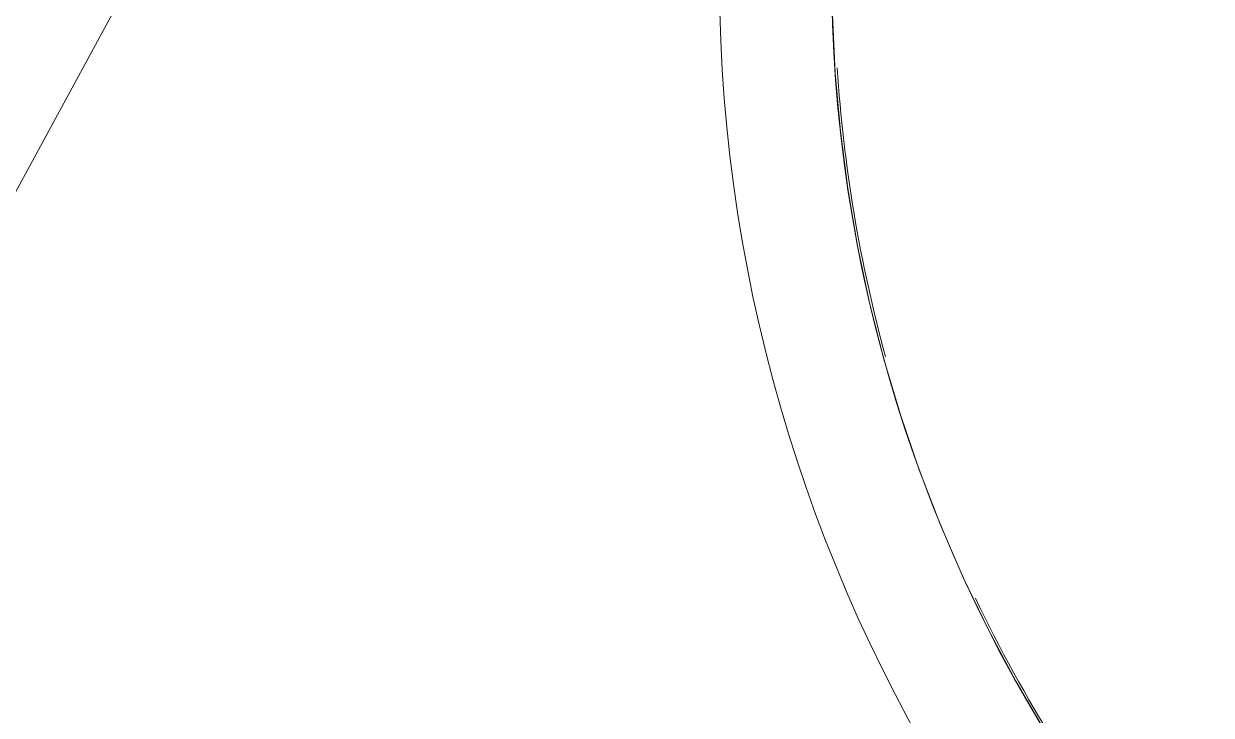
# Model space of a CAD drawing. Header units: millimetres. Extents: x -9018 to 25736, y -24663 to -1750.
# Drawn here: x -6860.5 to -6807.8, y -16227.6 to -16196.9 of the extents above; entities that cross this region are included whole.
import ezdxf

# ---------------------------------------------------------------- set-up
doc = ezdxf.new("R2010")
doc.units = ezdxf.units.MM
doc.layers.add('A-DETL-MBND', color=5, linetype='Continuous', lineweight=9)
doc.layers.add('A-DETL-THIN', color=151, linetype='Continuous', lineweight=9)

# ---------------------------------------------------------------- blocks, each defined once
blk = doc.blocks.new('CRT_Veg_Vaso Hera Caída - Único-3794296-2 PAV')
at = {"layer": 'A-DETL-MBND', "flags": 128}
blk.add_lwpolyline([(159.974, 1.847), (159.848, 4.429), (159.619, 7.003), (159.288, 9.566), (158.854, 12.114), (158.319, 14.642), (157.683, 17.147), (156.948, 19.624), (156.114, 22.07), (155.183, 24.481), (154.156, 26.853), (153.035, 29.181), (151.822, 31.463), (150.519, 33.695)], dxfattribs=at)
at = {"layer": 'A-DETL-MBND'}
for radius, start, end in [(69.612, 358.20398, 64.82461), (64.613, 355.3572, 64.82461), (64.511, 25.49701, 38.68332), (64.511, 3.7295, 15.32132)]:
    blk.add_arc((95.388, 0), radius, start, end, dxfattribs=at)

msp = doc.modelspace()

# ---------------------------------------------------------------- linework, layer by layer
at = {"layer": 'A-DETL-THIN'}
msp.add_line((-7064.62, -16579.651), (-2564.62, -8289.651), dxfattribs=at)

# ---------------------------------------------------------------- block references
at = {"layer": 'A-DETL-MBND', "rotation": 180}
msp.add_blockref('CRT_Veg_Vaso Hera Caída - Único-3794296-2 PAV', (-6664.62, -16194.651), dxfattribs=at)

doc.saveas('drawing.dxf')
